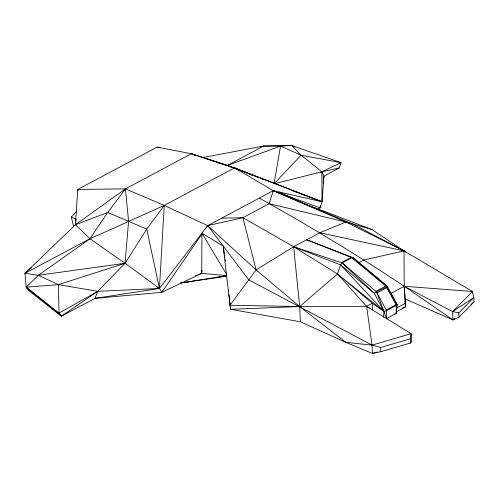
<?xml version="1.0" encoding="UTF-8"?>
<svg xmlns="http://www.w3.org/2000/svg" width="499" height="499" viewBox="0 0 499 499"><rect width="100%" height="100%" fill="white"/><g stroke="black" fill="none" stroke-linecap="round" stroke-linejoin="round"><path stroke-width="0.75" d="M317.539 209.493L320.133 207.865L321.992 201.746L231.062 166.735L191.335 153.736L125.449 188.878L75.43 224.743L24.95 273.302L26.204 287.175L28.418 290.349L61.421 316.154L94.96 298.377L161.819 292.302L201.727 273.358L201.927 233.176L223.196 246.051L224.251 253.623M308.713 240.967L306.748 239.751L353.76 257.933L387.411 286.351L397.042 304.402L396.212 313.453L386.419 318.674L386.575 310.677L376.558 291.896L342.133 262.904L293.643 246.737L242.944 217.683L221.687 218.182M394.759 313.915L396.212 313.453L396.368 305.457L386.351 286.669L351.926 257.684L306.748 239.751M383.55 317.221L383.937 311.388L376.558 291.896L387.411 286.351L351.926 257.684L351.071 257.459M396.212 313.453L397.042 304.402L386.351 286.669M76.079 219.373L75.43 224.743L89.988 238.759L125.037 263.279L159.424 288.459L161.819 292.302L202.438 233.314M320.414 205.551L320.133 207.865L282.634 194.111M323.127 183.17L323.408 180.856M323.595 179.316L323.976 176.228L321.886 171.787L301.078 155.239L291.753 145.533L263.522 146.051L202.157 157.672M198.889 274.469L201.727 273.358L202.114 270.283M410.49 343.025L410.265 338.846L411.12 333.7L366.622 306.336L337.524 273.988L293.643 246.737L256.093 269.903L229.995 305.232L230.7 309.299L300.404 321.799L345.782 342.351L372.454 353.467L380.793 351.683L410.49 343.025L411.569 342.058L411.12 333.7L372.005 345.108L345.782 342.351L344.466 341.534M274.144 183.064L280.563 146.057L291.753 145.533L341.06 162.637L339.127 168.026L323.976 176.228L321.992 201.746L273.259 190.674L234.592 167.889L191.335 153.736L157.116 147.118L77.744 189.452L75.43 224.743L107.697 212.455L125.449 188.878L164.258 205.407L207.734 225.623L256.093 269.903L299.668 306.542L345.782 342.351M260.528 146.893L263.522 146.051L280.563 146.057L301.078 155.239L341.06 162.637L321.886 171.787L321.992 201.746L234.592 167.889L164.258 205.407L146.75 229.078L125.037 263.279L97.785 291.322L94.96 298.377L159.424 288.459L207.734 225.623L242.944 217.683L269.154 203.704L273.259 190.674L353.192 224.288L404.009 250.891L472.516 291.497L473.825 297.654L474.05 301.858L459.024 317.115L453.017 319.946L405.25 299.02M353.76 257.933L351.926 257.684L342.133 262.904L340.655 264.919L337.524 273.988L299.668 306.542L230.7 309.299L230.469 306.997M397.042 304.402L396.368 305.457L386.575 310.677L383.937 311.388L372.329 303.292L337.524 273.988L383.937 311.388L386.419 318.674M205.968 228.186L207.734 225.623L273.259 190.674L345.882 222.011L404.009 250.891L406.479 252.793M73.521 226.303L71.369 217.046L76.584 211.489M301.078 155.239L274.013 183.819L321.886 171.787L339.127 168.026L336.894 168.606M459.024 317.115L458.799 312.929L473.825 297.654L452.574 311.588L453.017 319.946L454.77 318.443M390.804 293.437L404.24 286.27L452.574 311.588L472.516 291.497L404.24 286.27C357.097 255.001 308.8 225.523 259.305 198.115M454.096 318.867L453.017 319.946L404.24 286.27L404.009 250.891L371.917 229.528L303.317 203.311L279.116 192.003M156.798 286.856L159.424 288.459L146.75 229.078L107.697 212.455L89.988 238.759L38.304 275.273L26.204 287.175L61.421 316.154L97.785 291.322L159.424 288.459L164.258 205.407L89.988 238.759L24.95 273.302L38.304 275.273L125.037 263.279L126.247 264.233M471.131 304.371L474.05 301.858M24.95 273.302L27.9 270.82M29.079 269.828L31.443 267.838M62.606 315.187L61.421 316.154L59.032 313.066L26.204 287.175L58.452 284.648L125.037 263.279L128.592 221.388L125.449 188.878L77.744 189.452L78.143 190.761M376.558 291.896L374.306 293.343L340.655 264.919L293.643 246.737L299.668 306.542L300.404 321.799M263.522 146.051L227.301 165.512L217.676 162.786M320.526 172.511L321.886 171.787M293.643 246.737L319.853 232.759L345.882 222.011L371.917 229.528M341.347 262.642L351.196 257.39M358.488 262.805L363.727 260.01L404.009 250.891L401.258 249.463M375.89 291.335L385.69 286.108M386.207 309.985L396 304.758M396.362 308.132L405.369 303.33L404.24 286.27L404.315 289.383M377.082 292.876L386.881 287.661M195.334 275.853L196.756 275.298M280.563 146.057L227.301 165.512L207.834 159.044L205.682 158.719M402.606 307.846L405.562 306.891L405.369 303.33M207.734 225.623L248.851 279.939L372.005 345.108L380.569 347.504L410.265 338.846M377.618 351.957L372.454 353.467L372.005 345.108L366.622 306.336L372.329 303.292L372.373 309.966M189.052 281.686L187.986 281.866L189.614 281.648M180.825 282.933L226.558 275.716M219.622 276.858L226.627 275.941M226.708 276.14L223.558 276.621M180.863 282.989L226.434 276.234M223.196 246.051L229.995 305.232L299.668 306.542L366.622 306.336L369.054 308.263M216.691 277.182L219.011 277.338M201.727 273.358L226.546 275.529M58.452 284.648L97.785 291.322L59.032 313.066L58.452 284.648L38.304 275.273M319.853 232.759L404.009 250.891M452.574 311.588L458.799 312.929M269.154 203.704L345.882 222.011M157.116 147.118L160.117 147.866M320.52 201.309L321.992 201.746L298.733 193.057M292.189 190.612L296.549 192.24M233.769 168.051L227.301 165.512L241.797 171.007M236.645 169.173L238.803 170.022M243.231 171.575L246.812 172.997M249.675 174.139L251.82 174.993M234.592 167.889L259.143 177.775M261.27 178.642L263.391 179.503M71.369 217.046L75.867 219.086M191.335 153.736L195.327 155.545M291.753 145.533L294.535 146.856M342.133 262.904L374.306 293.343L383.937 311.388L340.655 264.919M201.927 233.176L226.92 274.937M242.944 217.683L256.093 269.903M224.463 255.139L224.781 257.415M225.099 259.686L225.311 261.202M404.907 301.683L405.282 304.658M229.621 298.577L229.777 300.105M230.083 303.167L230.313 305.469M228.623 290.038L228.76 291.553M229.035 294.597L229.995 305.232M404.24 286.27L405.562 306.891L396.555 311.694L396.443 309.555M472.516 291.497L472.597 293.025M380.569 347.504L380.793 351.683M404.44 294.822L404.496 297.154"/></g></svg>
